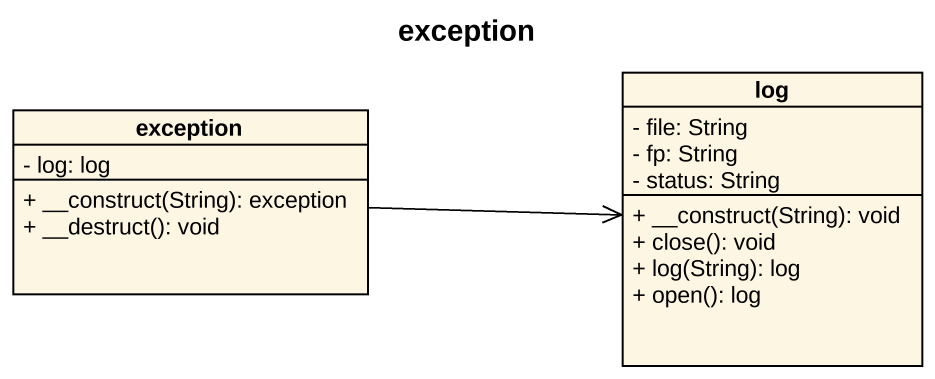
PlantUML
@startuml
title exception
hide circle
hide empty members
skinparam classAttributeIconSize 0
class "exception" as exception_ {
  - log: log
  + __construct(String): exception
  + __destruct(): void
}
class log {
  - file: String
  - fp: String
  - status: String
  + __construct(String): void
  + close(): void
  + log(String): log
  + open(): log
}
exception_ -right-> log
@enduml
